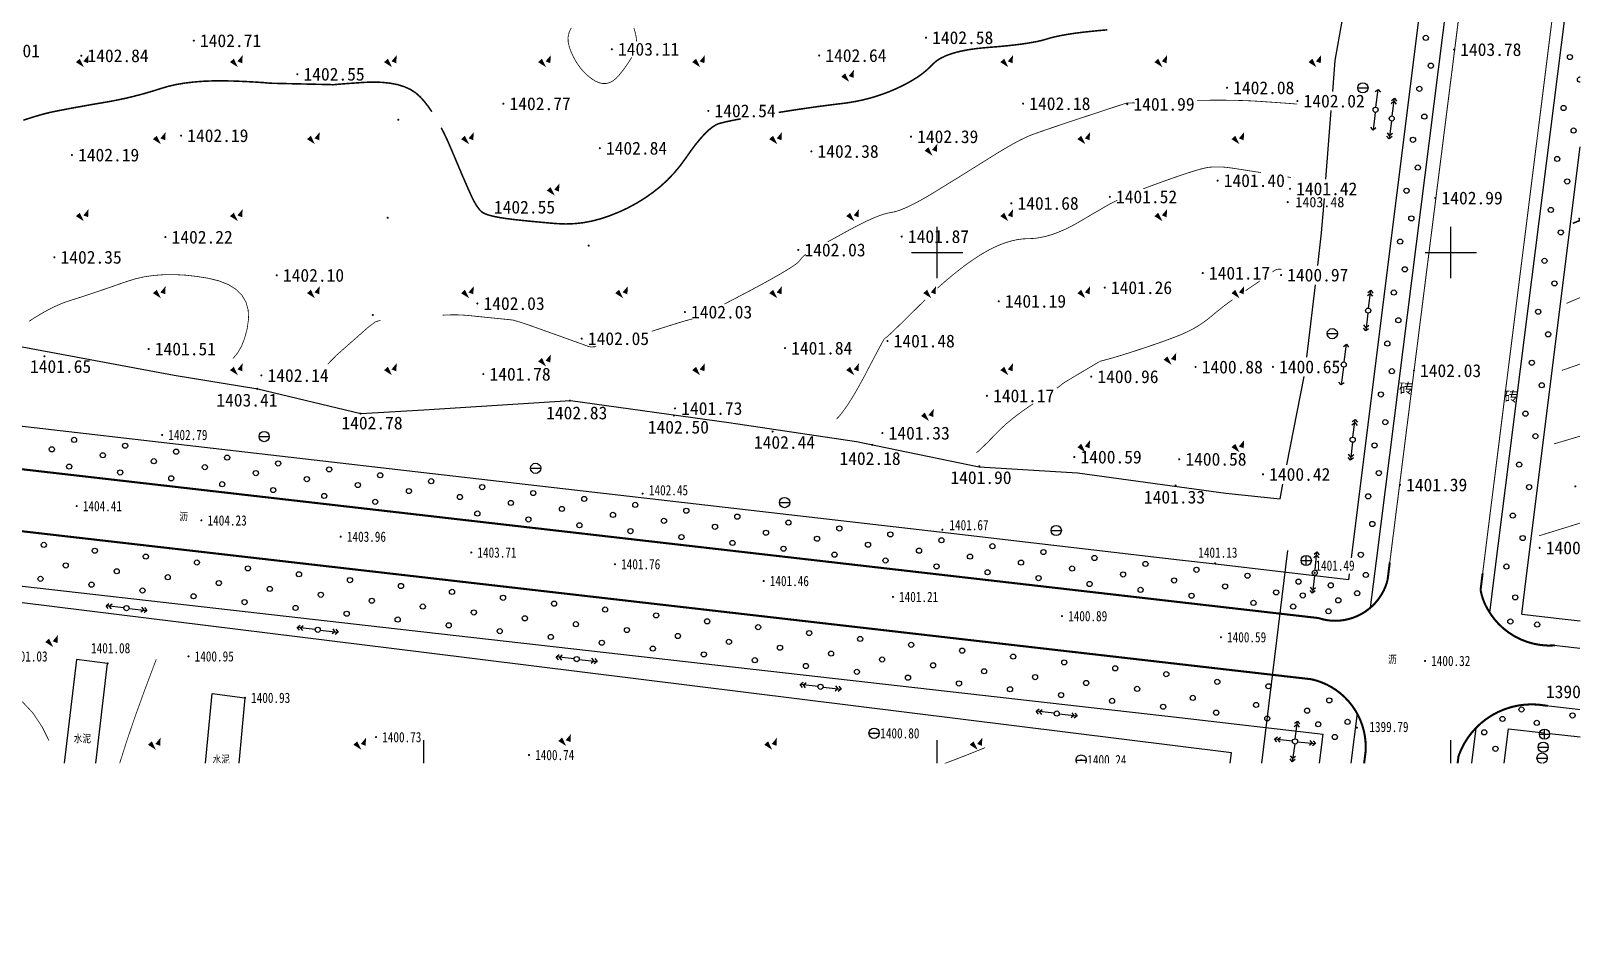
# Model space of a CAD drawing. Header units: inches. Extents: x -2316 to 955, y -265 to 742.
# Drawn here: x 653.8 to 955.4, y 129.5 to 304.8 of the extents above; entities that cross this region are included whole.
import ezdxf
from ezdxf.enums import TextEntityAlignment as Align
from ezdxf.xclip import XClip

# ---------------------------------------------------------------- set-up
doc = ezdxf.new("R2010")
doc.units = ezdxf.units.IN
doc.header["$LTSCALE"] = 1000
doc.header["$MEASUREMENT"] = 0
doc.header["$XCLIPFRAME"] = 0
doc.layers.add('周边地形图', color=8, linetype='Continuous')
doc.styles.add('HZ', font='', dxfattribs={"width": 0.8})
doc.styles.get("Standard").update_dxf_attribs({"font": ''})
doc.styles.get('HZ').set_extended_font_data('SimSun')
doc.styles.get('Standard').set_extended_font_data('SimSun')

# ---------------------------------------------------------------- blocks, each defined once
blk = doc.blocks.new('gc090')
for points in [[(-1.02, 0.41, 1, 0, 0), (0.15, -0.9, 0, 0, 0)], [(1.07, 1.45, 0, 1, 0), (0.52, 0.05, 1, 1, 0)]]:
    blk.add_lwpolyline(points, format="xyseb")
blk = doc.blocks.new('GC042')
blk.add_line((-1, 0), (1, 0))
blk.add_circle((0, 0), 1)
blk = doc.blocks.new('gc170')
at = {"linetype": 'Continuous'}
blk.add_circle((0, 0), 0.5, dxfattribs=at)
blk = doc.blocks.new('gc013a')
at = {"linetype": 'Continuous'}
blk.add_line((0.5, 0), (4, 0), dxfattribs=at)
at = {"linetype": 'Continuous', "flags": 128}
for points in [[(2.88, 0.5), (3.38, 0), (2.88, -0.5)], [(3.5, 0.5), (4, 0), (3.5, -0.5)]]:
    blk.add_lwpolyline(points, dxfattribs=at)
blk = doc.blocks.new('GC200')
at = {"linetype": 'Continuous', "const_width": 0.2, "flags": 128}
blk.add_lwpolyline([(-0.1, 0, 1), (0.1, 0, 1)], format="xyb", close=True, dxfattribs=at)
blk = doc.blocks.new('gc043')
for p, q in [((-1, 0), (1, 0)), ((0, -1), (0, 1))]:
    blk.add_line(p, q)
blk.add_circle((0, 0), 1)
blk = doc.blocks.new('gc013b')
at = {"linetype": 'Continuous'}
blk.add_line((0.5, 0), (4, 0), dxfattribs=at)
at = {"linetype": 'Continuous', "flags": 128}
blk.add_lwpolyline([(3.5, 0.5), (4, 0), (3.5, -0.5)], dxfattribs=at)
blk = doc.blocks.new('xzdxt')
at = {"layer": '周边地形图'}
for p, q in [((566.44, -434.03), (611.65, -70.5)), ((451.75, -375.5), (451.75, -365.5)), ((551.75, -375.5), (551.75, -365.5)), ((446.75, -370.5), (456.75, -370.5)), ((546.75, -370.5), (556.75, -370.5)), ((565.58, -440.98), (566.44, -434.03)), ((351.75, -475.5), (351.75, -465.5)), ((451.75, -475.5), (451.75, -465.5)), ((551.75, -475.5), (551.75, -465.5))]:
    blk.add_line(p, q, dxfattribs=at)
at = {"layer": '周边地形图', "flags": 128}
for points in [[(532.43, -430.01), (577.33, -70.5)], [(537.27, -430.58), (582.65, -70.5)], [(560.27, -433.3), (605.95, -70.5)], [(528.76, -339.14), (529.23, -333.13), (530.59, -325.43)], [(527.41, -356.23), (528.46, -342.89)], [(525.84, -373.04), (526.59, -366.71), (527.12, -359.98)], [(178.28, -372.51), (178.27, -372.51), (181.03, -375.41), (183.14, -379.29), (189.52, -380.2), (196.48, -384.66), (216.62, -382.72), (231.52, -384.59), (231.52, -384.59), (231.52, -384.59), (268.64, -387.98), (303.15, -394.39), (319.45, -397.07), (339.52, -401.89), (351.75, -401.13)], [(523.7, -390.92), (525.39, -376.79)], [(519.8, -411.86), (523.17, -394.67)], [(351.75, -401.13), (380.32, -399.37), (411.19, -403.61), (436.01, -407.36), (459.92, -412.25), (479.06, -413.45), (498.89, -416.17)], [(351.75, -413.41), (252.82, -401.99)], [(453.9, -425.21), (351.75, -413.41)], [(498.89, -416.17), (507.91, -417.41), (518.5, -418.52), (519.07, -415.61)], [(351.75, -448.44), (249.35, -435.74), (233.17, -433.82), (223.29, -432.57), (204.25, -430.2), (81.67, -417.22)], [(498.89, -430.41), (453.9, -425.21)], [(185.16, -425.44), (351.75, -444.37)], [(507.01, -431.34), (498.89, -430.41)], [(511, -502.48), (519.99, -428.54)], [(536.12, -439.68), (537.27, -430.58)], [(531.9, -434.28), (507.01, -431.34)], [(531.9, -434.28), (532.05, -433.1)], [(559.34, -440.7), (560.27, -433.3)], [(565.58, -440.98), (572.84, -441.82)], [(572.84, -441.82), (673.88, -453.43)], [(351.75, -444.37), (498.89, -461.1)], [(504.71, -502.48), (509.07, -467.95), (351.75, -448.44)], [(498.89, -461.1), (526.86, -464.34)], [(533.49, -460.27), (528.14, -502.48)], [(522.07, -502.48), (526.86, -464.34)], [(556.62, -463.15), (551.69, -502.48)], [(556.62, -463.09), (556.62, -463.15)], [(558.07, -502.48), (562.99, -463.27)], [(562.99, -463.27), (569.92, -464.07)], [(570.98, -464.19), (648.65, -473.13)]]:
    blk.add_lwpolyline(points, dxfattribs=at)
for points, const_width in [([(566.74, -218.4), (539.86, -430.89)], 0.2), ([(584.28, -222.82), (557.94, -433.02)], 0.2), ([(393.2, -329.37), (393.2, -329.28), (393.12, -328.52), (392.95, -327.7), (392.69, -326.81)], 0.15), ([(380.51, -326.75), (380.08, -327.63), (379.87, -328.54), (379.88, -329.48), (380.1, -330.46), (380.45, -331.42), (380.86, -332.33), (381.32, -333.19), (381.84, -333.99), (382.4, -334.74), (383.02, -335.43), (383.69, -336.06), (384.42, -336.65), (385.16, -337.12), (385.88, -337.44), (386.58, -337.6), (387.25, -337.61), (387.9, -337.45), (388.53, -337.14), (389.14, -336.68), (389.73, -336.06), (390.29, -335.37), (390.8, -334.7), (391.26, -334.05), (391.68, -333.43), (392.06, -332.82), (392.26, -332.47)], 0.15), ([(624.7, -359), (574.28, -380.42)], 0.15), ([(-148.25, -376.38), (351.75, -433.79)], 0.4), ([(592.13, -386.94), (573.36, -393.49)], 0.15), ([(595.04, -400.92), (571.83, -407.8)], 0.15), ([(229.34, -407.66), (351.75, -421.71)], 0.4), ([(618.91, -410.26), (568.94, -425.69)], 0.15), ([(351.75, -421.71), (498.89, -438.61)], 0.4), ([(539.86, -430.89), (539.43, -434.31)], 0.4), ([(351.75, -433.79), (498.89, -450.69)], 0.4), ([(557.94, -433.02), (557.54, -436.23)], 0.4), ([(498.89, -438.61), (525.99, -441.72)], 0.4), ([(571.99, -447.05), (572.15, -447.07)], 0.2), ([(572.15, -447.07), (673.88, -458.76)], 0.2), ([(498.89, -450.69), (524.62, -453.64)], 0.4), ([(570.22, -458.77), (570.61, -458.82)], 0.4), ([(570.61, -458.82), (649.16, -467.85)], 0.2), ([(530.81, -502.48), (535.14, -467.84)], 0.4), ([(548.99, -502.48), (553.25, -468.59)], 0.4)]:
    blk.add_lwpolyline(points, dxfattribs=dict(at, const_width=const_width))
at = {"layer": '周边地形图'}
for points, const_width in [([(420.87, -343.23), (421.81, -343.09), (423.71, -342.79), (425.53, -342.52), (427.25, -342.27), (428.89, -342.04), (430.45, -341.84), (431.91, -341.65), (433.29, -341.49), (434.62, -341.31), (435.93, -341.08), (437.23, -340.81), (438.51, -340.49), (439.78, -340.12), (441.03, -339.7), (442.27, -339.24), (443.49, -338.73), (444.67, -338.18), (445.78, -337.62), (446.8, -337.04), (447.76, -336.45), (448.64, -335.84), (449.44, -335.21), (450.17, -334.56), (450.82, -333.89), (451.53, -333.25), (452.41, -332.68), (453.49, -332.17), (454.74, -331.72), (456.17, -331.34), (457.79, -331.02), (459.59, -330.77), (461.58, -330.58), (463.57, -330.42), (465.4, -330.25), (467.08, -330.06), (468.59, -329.86), (469.95, -329.65), (471.14, -329.43), (472.18, -329.19), (473.05, -328.94), (473.91, -328.69), (474.88, -328.46), (475.97, -328.23), (477.18, -328.02), (478.51, -327.82), (479.96, -327.63), (481.53, -327.46), (483.22, -327.29), (484.88, -327.15)], 0.3), ([(273.8, -344.75), (275.22, -344.29), (276.56, -343.88), (277.8, -343.53), (278.96, -343.24), (280.03, -343.01), (281.08, -342.81), (282.18, -342.6), (283.32, -342.38), (284.5, -342.17), (285.73, -341.95), (287.01, -341.72), (288.33, -341.5), (289.7, -341.26), (291.08, -341.02), (292.47, -340.74), (293.84, -340.45), (295.21, -340.12), (296.57, -339.77), (297.93, -339.39), (299.28, -338.99), (300.62, -338.56), (302.02, -338.15), (303.53, -337.81), (305.16, -337.53), (306.9, -337.32), (308.75, -337.17), (310.72, -337.09), (312.79, -337.08), (314.99, -337.13), (317.12, -337.22), (319.01, -337.32), (320.66, -337.43), (321.97, -337.55)], 0.3), ([(321.97, -337.55), (334.32, -337.83)], 0.3), ([(333.97, -337.86), (334.68, -337.79), (336.25, -337.66), (337.99, -337.53), (339.9, -337.4), (340.75, -337.36)], 0.3), ([(340.75, -337.36), (341.82, -337.32), (343.59, -337.37), (345.21, -337.54), (346.68, -337.82), (348, -338.23), (349.17, -338.76), (350.19, -339.42), (351.06, -340.19), (351.75, -340.96)], 0.3), ([(351.75, -340.96), (351.86, -341.08), (352.65, -342.09), (353.35, -343.11)], 0.3), ([(502.34, -340.88), (503.44, -340.87), (505.47, -340.85), (507.44, -340.85), (509.34, -340.87), (511.17, -340.92), (512.95, -340.99), (514.65, -341.09), (516.23, -341.2), (517.62, -341.29), (518.81, -341.38), (519.8, -341.45), (520.6, -341.51), (521.21, -341.56), (521.62, -341.59), (521.83, -341.62)], 0.15), ([(430.37, -368.47), (430.55, -368.37), (431.67, -367.76), (432.93, -367.07), (434.33, -366.29), (435.75, -365.53), (437.07, -364.86), (438.28, -364.27), (439.38, -363.78), (440.38, -363.38), (441.28, -363.07), (442.07, -362.85), (442.76, -362.72), (443.45, -362.59), (444.25, -362.35), (445.15, -362), (446.17, -361.55), (447.29, -361), (448.52, -360.34), (449.85, -359.58), (451.3, -358.71), (452.78, -357.79), (454.24, -356.89), (455.68, -356.01), (457.08, -355.13), (458.47, -354.27), (459.83, -353.42), (461.16, -352.59), (462.47, -351.77), (463.72, -350.99), (464.91, -350.28), (466.01, -349.64), (467.04, -349.07), (467.99, -348.57), (468.86, -348.15), (469.66, -347.79), (470.38, -347.51), (471.14, -347.24), (472.04, -346.92), (473.09, -346.56), (474.28, -346.15), (475.62, -345.7), (477.11, -345.2), (478.73, -344.66), (480.51, -344.07), (482.25, -343.5), (483.76, -343), (485.06, -342.57), (486.13, -342.22), (486.99, -341.93), (487.62, -341.73), (488.03, -341.59), (488.23, -341.53), (488.31, -341.5), (488.38, -341.48), (488.44, -341.46), (488.5, -341.45), (488.55, -341.43), (488.6, -341.42), (488.63, -341.42), (488.66, -341.41), (488.7, -341.41), (488.77, -341.41), (488.85, -341.4), (488.96, -341.4), (489.08, -341.39), (489.24, -341.39), (489.41, -341.39), (489.61, -341.38), (489.94, -341.37), (490.22, -341.36)], 0.15), ([(355.16, -346.21), (355.73, -347.31), (356.48, -348.91), (357.22, -350.63), (357.94, -352.33), (358.59, -353.87), (359.17, -355.25), (359.7, -356.48), (360.17, -357.55), (360.57, -358.46), (360.91, -359.22), (361.19, -359.82), (361.44, -360.32), (361.68, -360.77), (361.93, -361.19), (362.17, -361.56), (362.41, -361.89), (362.64, -362.18), (362.88, -362.43), (363.11, -362.64), (363.39, -362.82), (363.75, -362.99), (364.19, -363.16), (364.72, -363.32), (365.33, -363.47), (366.02, -363.61), (366.8, -363.75), (367.66, -363.88), (368.61, -364), (369.65, -364.13), (370.78, -364.25), (372.01, -364.38), (373.32, -364.51), (375.68, -364.72)], 0.3), ([(375.68, -364.72), (376.21, -364.77), (377.8, -364.9), (379.44, -364.96), (381.1, -364.9), (382.77, -364.72), (384.47, -364.4), (386.19, -363.96), (387.92, -363.38), (389.68, -362.68), (391.45, -361.86), (393.19, -360.92), (394.83, -359.91), (396.38, -358.82), (397.84, -357.66), (399.2, -356.41), (400.47, -355.08), (401.65, -353.67), (402.74, -352.19), (403.75, -350.75), (404.7, -349.48), (405.61, -348.37), (406.45, -347.44), (407.24, -346.67), (407.98, -346.08), (408.66, -345.65), (409.29, -345.39), (409.98, -345.21), (410.84, -345.01), (411.89, -344.79), (413.12, -344.55), (413.48, -344.48)], 0.3), ([(491.83, -358.12), (492.9, -357.72), (494.42, -357.16), (496.12, -356.54), (497.83, -355.94), (498.89, -355.57)], 0.15), ([(498.89, -355.57), (500.74, -354.96), (501.93, -354.59), (502.95, -354.29), (503.79, -354.08), (504.46, -353.95), (504.96, -353.89), (505.37, -353.88), (505.75, -353.87), (506.13, -353.86), (506.48, -353.86), (506.82, -353.86), (507.14, -353.87), (507.45, -353.88), (507.74, -353.9), (508.19, -353.95), (508.97, -354.05), (510.09, -354.22), (511.53, -354.44), (513.3, -354.72), (514.81, -354.96)], 0.15), ([(519.93, -355.8), (520.62, -355.91)], 0.15), ([(451.8, -377.47), (453.21, -376.21), (454.68, -374.97), (456.1, -373.83), (457.49, -372.78), (458.84, -371.84), (460.14, -370.99), (461.42, -370.24), (462.66, -369.59), (463.88, -369.04), (465.07, -368.6), (466.24, -368.25), (467.37, -368), (468.48, -367.86), (469.56, -367.82), (470.65, -367.77), (471.78, -367.61), (472.96, -367.35), (474.19, -366.99), (475.46, -366.51), (476.77, -365.94), (478.14, -365.25), (479.55, -364.46), (480.9, -363.66), (482.09, -362.96), (483.12, -362.36), (483.98, -361.86), (484.69, -361.45), (485.24, -361.14), (485.63, -360.93), (485.85, -360.82), (486.01, -360.75), (486.18, -360.66), (486.38, -360.56), (486.6, -360.44), (486.82, -360.33)], 0.15), ([(578.21, -363.61), (577.93, -363.76), (577.69, -363.89), (577.48, -364), (577.3, -364.09), (577.15, -364.16), (577.04, -364.22), (576.95, -364.26), (576.91, -364.28), (576.87, -364.29), (576.85, -364.3), (576.82, -364.3), (576.8, -364.31), (576.78, -364.32), (576.76, -364.32), (576.75, -364.33), (576.74, -364.33), (576.67, -364.36), (576.49, -364.43), (576.19, -364.55), (575.77, -364.72), (575.51, -364.83)], 0.3), ([(410.29, -380.57), (410.67, -380.37), (412.65, -379.34), (414.87, -378.17), (417.08, -376.99), (419.02, -375.93), (420.69, -374.98), (422.09, -374.17), (423.21, -373.47), (424.07, -372.89), (424.65, -372.44), (424.96, -372.11), (425.15, -371.84), (425.36, -371.59), (425.59, -371.34), (425.84, -371.11), (426.11, -370.89), (426.16, -370.85)], 0.15), ([(518.81, -373.8), (518.56, -373.77), (518.33, -373.76), (518.11, -373.78), (517.89, -373.82), (517.68, -373.89), (517.49, -373.98), (517.3, -374.1), (517.11, -374.24), (517.04, -374.3)], 0.15), ([(274.93, -383.91), (276.19, -383.1), (277.41, -382.36), (278.61, -381.7), (279.76, -381.12), (280.88, -380.61), (281.97, -380.18), (283.02, -379.83), (284.1, -379.49), (285.26, -379.13), (286.49, -378.72), (287.8, -378.28), (289.19, -377.81), (290.67, -377.3), (292.22, -376.76), (293.85, -376.19), (295.56, -375.66), (297.35, -375.25), (299.23, -374.98), (301.18, -374.84), (303.22, -374.82), (305.34, -374.93), (307.55, -375.17), (309.83, -375.54), (311.98, -376.07), (313.79, -376.8), (315.26, -377.73), (316.37, -378.85), (317.15, -380.17), (317.57, -381.7), (317.66, -383.42), (317.39, -385.33), (316.89, -387.21), (316.27, -388.8), (315.51, -390.11), (314.63, -391.14)], 0.15), ([(514.54, -376.08), (514.06, -376.41), (513.17, -377.02), (512.17, -377.69), (511.8, -377.94)], 0.15), ([(432.15, -402.94), (432.55, -402.53), (433.16, -401.79), (433.81, -400.91), (434.5, -399.9), (435.23, -398.74), (436, -397.44), (436.81, -396), (437.66, -394.43), (438.47, -392.87), (439.18, -391.52), (439.79, -390.36), (440.3, -389.4), (440.71, -388.64), (441.01, -388.07), (441.22, -387.7), (441.32, -387.52), (441.37, -387.45), (441.43, -387.38), (441.49, -387.31), (441.55, -387.25), (441.62, -387.19), (441.69, -387.13), (441.77, -387.08), (441.85, -387.04), (442.03, -386.9), (442.4, -386.56), (442.95, -386.04), (443.7, -385.32), (444.64, -384.41), (445.76, -383.31), (447.08, -382.01), (448.59, -380.52), (449.41, -379.72)], 0.15), ([(509.24, -379.72), (509.21, -379.74), (508.33, -380.38), (507.49, -381.01), (506.71, -381.63), (505.97, -382.22), (505.28, -382.8), (504.61, -383.35), (503.93, -383.88), (503.22, -384.37), (502.5, -384.84), (501.76, -385.28), (501.01, -385.68), (500.24, -386.06), (499.45, -386.41), (498.89, -386.64)], 0.15), ([(355.45, -382.72), (357.18, -382.66), (358.87, -382.67), (360.24, -382.77)], 0.15), ([(360.24, -382.77), (369.12, -383.67), (370.84, -384.18), (372.83, -384.86), (374.84, -385.58), (376.59, -386.21), (378.09, -386.74), (379.34, -387.19), (380.34, -387.55), (381.09, -387.82), (381.6, -388), (381.85, -388.09), (381.99, -388.14), (382.16, -388.2), (382.37, -388.27), (382.6, -388.36), (382.86, -388.46), (383.16, -388.57), (383.48, -388.69), (383.84, -388.82), (383.96, -388.84)], 0.15), ([(333.06, -392.28), (334.85, -390.46), (340.98, -385.05), (342.35, -384.02), (343.32, -383.74)], 0.15), ([(396.13, -385.87), (397.72, -385.36), (399.31, -384.86), (400.68, -384.43), (401.83, -384.08), (402.76, -383.8), (403.47, -383.61), (403.96, -383.49), (404.08, -383.45)], 0.15), ([(383.96, -388.84), (384.01, -388.85)], 0.15), ([(384.01, -388.85), (384.32, -388.91), (385.02, -388.89), (385.37, -388.84)], 0.15), ([(498.89, -386.64), (498.59, -386.76), (497.61, -387.14), (496.51, -387.55), (495.29, -387.99), (493.94, -388.46), (492.47, -388.96), (490.89, -389.48), (489.18, -390.04), (487.49, -390.57), (485.97, -391.02), (484.61, -391.4), (483.42, -391.71)], 0.15), ([(483.42, -391.71), (476.42, -395.88), (475.58, -396.56), (475.02, -396.97)], 0.15), ([(470.43, -399.98), (469.45, -400.64), (468.25, -401.48), (467.13, -402.31), (466.09, -403.13), (465.13, -403.94), (464.26, -404.74), (463.46, -405.52), (462.74, -406.27), (462.08, -406.95), (461.48, -407.56), (460.93, -408.09), (460.45, -408.56), (460.03, -408.96), (459.67, -409.29), (459.36, -409.56)], 0.15), ([(291.03, -476.59), (291.14, -475.66), (291.71, -473.1), (292.61, -469.84), (293.87, -465.87), (295.46, -461.19), (297.4, -455.81), (299.69, -449.73)], 0.15), ([(250.38, -480.56), (250.47, -480.52), (251.61, -479.44), (252.41, -478.07), (252.87, -476.42), (252.99, -474.47), (252.76, -472.24), (252.56, -469.92), (252.75, -467.73), (253.32, -465.66), (254.27, -463.71), (255.61, -461.89), (257.34, -460.19), (259.45, -458.61), (261.94, -457.16), (264.56, -456.08), (267.05, -455.64), (269.4, -455.83), (271.61, -456.65), (273.69, -458.1), (275.64, -460.19), (277.45, -462.9), (278.79, -465.59)], 0.15), ([(450.16, -471.08), (451.5, -470.64), (453.47, -469.94), (455.72, -469.09), (458.25, -468.1), (461.06, -466.96)], 0.15)]:
    blk.add_lwpolyline(points, dxfattribs=dict(at, const_width=const_width))
at = {"layer": '周边地形图', "const_width": 0.2, "flags": 128}
for points in [[(449.45, -328.67, 1), (449.65, -328.67, 1)], [(306.9, -329.26, 1), (307.1, -329.26, 1)], [(388.29, -330.92, 1), (388.49, -330.92, 1)], [(552.35, -330.98, 1), (552.55, -330.98, 1)], [(284.99, -332.19, 1), (285.19, -332.19, 1)], [(428.66, -332.15, 1), (428.86, -332.15, 1)], [(327.05, -335.79, 1), (327.25, -335.79, 1)], [(508.07, -338.43, 1), (508.27, -338.43, 1)], [(521.78, -341.02, 1), (521.98, -341.02, 1)], [(367.17, -341.54, 1), (367.37, -341.54, 1)], [(407.08, -342.93, 1), (407.28, -342.93, 1)], [(468.37, -341.52, 1), (468.57, -341.52, 1)], [(488.65, -341.64, 1), (488.85, -341.64, 1)], [(346.71, -344.66, 1), (346.91, -344.66, 1)], [(304.42, -347.75, 1), (304.62, -347.75, 1)], [(446.54, -347.95, 1), (446.74, -347.95, 1)], [(283.16, -351.53, 1), (283.36, -351.53, 1)], [(385.95, -350.2, 1), (386.15, -350.2, 1)], [(427.14, -350.82, 1), (427.34, -350.82, 1)], [(506.23, -356.51, 1), (506.43, -356.51, 1)], [(520.33, -358.11, 1), (520.53, -358.11, 1)], [(466.08, -360.94, 1), (466.28, -360.94, 1)], [(485.25, -359.67, 1), (485.45, -359.67, 1)], [(548.64, -359.9, 1), (548.84, -359.9, 1)], [(344.64, -363.75, 1), (344.84, -363.75, 1)], [(576.65, -363.94, 1), (576.85, -363.94, 1)], [(576.65, -363.94, 1), (576.85, -363.94, 1)], [(576.65, -363.94, 1), (576.85, -363.94, 1)], [(576.65, -363.94, 1), (576.85, -363.94, 1)], [(301.37, -367.52, 1), (301.57, -367.52, 1)], [(444.74, -367.41, 1), (444.94, -367.41, 1)], [(383.79, -369.18, 1), (383.99, -369.18, 1)], [(424.59, -370.02, 1), (424.79, -370.02, 1)], [(279.75, -371.44, 1), (279.95, -371.44, 1)], [(323.05, -374.96, 1), (323.25, -374.96, 1)], [(503.35, -374.53, 1), (503.55, -374.53, 1)], [(518.59, -374.91, 1), (518.79, -374.91, 1)], [(463.63, -380.01, 1), (463.83, -380.01, 1)], [(484.27, -377.36, 1), (484.47, -377.36, 1)], [(341.75, -382.69, 1), (341.95, -382.69, 1)], [(362.1, -380.45, 1), (362.3, -380.45, 1)], [(402.51, -382.12, 1), (402.71, -382.12, 1)], [(382.43, -387.29, 1), (382.63, -387.29, 1)], [(422.01, -389.14, 1), (422.21, -389.14, 1)], [(441.96, -387.76, 1), (442.16, -387.76, 1)], [(277.81, -390.73, 1), (278.01, -390.73, 1)], [(298.1, -389.3, 1), (298.3, -389.3, 1)], [(320.05, -394.46, 1), (320.25, -394.46, 1)], [(363.27, -394.21, 1), (363.47, -394.21, 1)], [(481.63, -394.7, 1), (481.83, -394.7, 1)], [(501.94, -392.82, 1), (502.14, -392.82, 1)], [(517.01, -392.79, 1), (517.21, -392.79, 1)], [(544.45, -393.53, 1), (544.65, -393.53, 1)], [(319.25, -397.07, 1), (319.45, -397.07, 1)], [(380.12, -399.37, 1), (380.32, -399.37, 1)], [(400.6, -400.89, 1), (400.8, -400.89, 1)], [(461.32, -398.43, 1), (461.52, -398.43, 1)], [(339.32, -401.89, 1), (339.52, -401.89, 1)], [(400.38, -402.27, 1), (400.58, -402.27, 1)], [(419.58, -405.39, 1), (419.78, -405.39, 1)], [(440.98, -405.69, 1), (441.18, -405.69, 1)], [(438.99, -407.98, 1), (439.19, -407.98, 1)], [(478.35, -410.35, 1), (478.55, -410.35, 1)], [(459.85, -412.16, 1), (460.05, -412.16, 1)], [(498.76, -410.78, 1), (498.96, -410.78, 1)], [(498.06, -415.9, 1), (498.26, -415.9, 1)], [(515.08, -413.73, 1), (515.28, -413.73, 1)], [(575.89, -416.08, 1), (576.09, -416.08, 1)], [(575.89, -416.08, 1), (576.09, -416.08, 1)], [(568.95, -428.04, 1), (569.15, -428.04, 1)], [(568.95, -428.04, 1), (569.15, -428.04, 1)], [(568.95, -428.04, 1), (569.15, -428.04, 1)], [(568.95, -428.04, 1), (569.15, -428.04, 1)]]:
    blk.add_lwpolyline(points, format="xyb", close=True, dxfattribs=at)
at = {"layer": '周边地形图', "const_width": 0.4, "flags": 128}
for points in [[(538.69, -436.33, 0.051291), (539.43, -434.31)], [(525.99, -441.72, 0.106318), (530.16, -442.21, 0.103478), (534.29, -440.95, 0.102853), (537.55, -438.16, 0.051291), (538.69, -436.33, 0.051291)], [(571.99, -447.05, -0.097844), (566.64, -446.37, -0.097844), (561.95, -443.71, -0.08632), (558.93, -440.02, -0.092821), (557.54, -436.23)], [(535.14, -467.84, 0.099733), (534.48, -462.54, 0.099733), (531.83, -457.92, 0.079056), (528.56, -455.2, 0.079056), (524.62, -453.64)], [(553.25, -468.59, -0.087191), (555.82, -464.04, -0.087191), (559.8, -460.63, -0.089718), (564.84, -458.76, -0.089718), (570.22, -458.77)]]:
    blk.add_lwpolyline(points, format="xyb", dxfattribs=at)
at = {"layer": '周边地形图', "flags": 128}
for points in [[(290.22, -450.55), (284.13, -449.82), (280.54, -479.99), (286.64, -480.74)], [(316.95, -457.25), (314.53, -483.33), (308.06, -482.75), (310.58, -456.4)]]:
    blk.add_lwpolyline(points, close=True, dxfattribs=at)
at = {"layer": '周边地形图', "color": 8}
for name, p, rotation in [('gc170', (546.87, -328.71), 262.8396600921367), ('gc170', (547.86, -334.13), 82.72231111358697), ('gc170', (574.94, -332.45), 82.8968632878823), ('gc170', (576.89, -336.83), 262.8824065359072), ('gc013b', (537.1, -342.72), 82.78414762087357), ('gc013a', (540.24, -344.42), 82.65043336398051), ('gc170', (545.62, -338.64), 262.8396600921367), ('gc013b', (537.1, -342.72), 262.7543937662869), ('gc170', (546.59, -344.05), 82.72231111358697), ('gc170', (573.7, -342.37), 82.8968632878823), ('gc013a', (540.24, -344.42), 263.0327994581011), ('gc170', (575.65, -346.76), 262.8824065359072), ('gc170', (544.38, -348.56), 262.8396600921367), ('gc170', (572.47, -352.29), 82.8968632878823), ('gc170', (545.33, -353.97), 82.72231111358697), ('gc170', (543.13, -358.48), 262.8396600921367), ('gc170', (574.41, -356.68), 262.8824065359072), ('gc170', (571.23, -362.22), 82.8968632878823), ('gc170', (544.06, -363.88), 82.72231111358697), ('gc170', (541.88, -368.4), 262.8396600921367), ('gc170', (573.17, -366.6), 262.8824065359072), ('gc170', (542.79, -373.8), 82.72231111358697), ('gc170', (569.99, -372.14), 82.8968632878823), ('gc170', (571.93, -376.53), 262.8824065359072), ('gc013a', (535.66, -381.83), 83.03279945810107), ('gc170', (540.64, -378.32), 262.8396600921367), ('gc013a', (535.66, -381.83), 263.1540367912162), ('gc170', (568.76, -382.06), 82.8968632878823), ('gc170', (541.53, -383.72), 82.72231111358697), ('gc170', (570.69, -386.45), 262.8824065359072), ('gc013b', (530.9, -392.34), 82.78414762087357), ('gc170', (539.39, -388.25), 262.8396600921367), ('gc170', (567.52, -391.99), 82.8968632878823), ('gc013b', (530.9, -392.34), 262.7543937662869), ('gc170', (540.26, -393.64), 82.72231111358697), ('gc170', (538.14, -398.17), 262.8396600921367), ('gc170', (569.45, -396.37), 262.8824065359072), ('gc013a', (532.64, -406.99), 83.15403679121621), ('gc170', (538.99, -403.56), 82.72231111358697), ('gc170', (566.28, -401.91), 82.8968632878823), ('gc170', (283.68, -407.01), 353.3927434784629), ('gc170', (568.21, -406.29), 262.8824065359072), ('gc170', (279.35, -408.85), 353.3326252150445), ('gc170', (289.28, -410.01), 353.3326252150445), ('gc170', (293.62, -408.16), 353.3927434784629), ('gc170', (303.55, -409.31), 353.3927434784629), ('gc170', (313.49, -410.46), 353.3927434784629), ('gc013a', (532.64, -406.99), 264.1484139422122), ('gc170', (536.9, -408.09), 262.8396600921367), ('gc170', (282.73, -412.22), 353.4348483655157), ('gc170', (292.66, -413.36), 353.4348483655157), ('gc170', (299.21, -411.17), 353.3326252150445), ('gc170', (309.15, -412.33), 353.3326252150445), ('gc170', (319.08, -413.49), 353.3326252150445), ('gc170', (323.42, -411.61), 353.3927434784629), ('gc170', (333.35, -412.76), 353.3927434784629), ('gc170', (537.73, -413.48), 82.72231111358697), ('gc170', (565.05, -411.83), 82.8968632878823), ('gc170', (302.6, -414.5), 353.4348483655157), ('gc170', (312.53, -415.65), 353.4348483655157), ('gc170', (329.01, -414.66), 353.3326252150445), ('gc170', (338.94, -415.82), 353.3326252150445), ('gc170', (343.29, -413.91), 353.3927434784629), ('gc170', (353.22, -415.06), 353.3927434784629), ('gc170', (363.15, -416.22), 353.3927434784629), ('gc170', (566.98, -416.22), 262.8824065359072), ('gc170', (322.46, -416.79), 353.4348483655157), ('gc170', (332.4, -417.93), 353.4348483655157), ('gc170', (342.33, -419.08), 353.4348483655157), ('gc170', (348.88, -416.98), 353.3326252150445), ('gc170', (358.81, -418.14), 353.3326252150445), ('gc170', (368.74, -419.3), 353.3326252150445), ('gc170', (373.09, -417.37), 353.3927434784629), ('gc170', (383.02, -418.52), 353.3927434784629), ('gc170', (392.95, -419.67), 353.3927434784629), ('gc170', (535.65, -418.01), 262.8396600921367), ('gc170', (362.2, -421.36), 353.4348483655157), ('gc170', (372.14, -422.51), 353.4348483655157), ('gc170', (378.67, -420.46), 353.3326252150445), ('gc170', (388.61, -421.62), 353.3326252150445), ('gc170', (398.54, -422.78), 353.3326252150445), ('gc170', (402.89, -420.82), 353.3927434784629), ('gc170', (412.82, -421.97), 353.3927434784629), ('gc170', (563.81, -421.76), 82.8968632878823), ('gc170', (382.07, -423.65), 353.4348483655157), ('gc170', (392, -424.79), 353.4348483655157), ('gc170', (408.47, -423.94), 353.3326252150445), ('gc170', (418.4, -425.1), 353.3326252150445), ('gc170', (422.76, -423.12), 353.3927434784629), ('gc170', (432.69, -424.27), 353.3927434784629), ('gc170', (442.62, -425.42), 353.3927434784629), ('gc170', (536.46, -423.4), 82.72231111358697), ('gc170', (277.79, -427.46), 353.4257022873044), ('gc170', (287.73, -428.61), 353.4257022873044), ('gc170', (401.94, -425.94), 353.4348483655157), ('gc170', (411.87, -427.08), 353.4348483655157), ('gc170', (421.81, -428.22), 353.4348483655157), ('gc170', (428.34, -426.27), 353.3326252150445), ('gc170', (438.27, -427.43), 353.3326252150445), ('gc170', (448.2, -428.59), 353.3326252150445), ('gc170', (452.56, -426.57), 353.3927434784629), ('gc170', (462.49, -427.72), 353.3927434784629), ('gc170', (565.74, -426.14), 262.8824065359072), ('gc170', (282.05, -431.47), 353.4241549976628), ('gc170', (297.66, -429.75), 353.4257022873044), ('gc170', (307.6, -430.9), 353.4257022873044), ('gc170', (431.74, -429.37), 353.4348483655157), ('gc170', (441.68, -430.51), 353.4348483655157), ('gc170', (451.61, -431.65), 353.4348483655157), ('gc170', (458.13, -429.75), 353.3326252150445), ('gc170', (468.06, -430.91), 353.3326252150445), ('gc170', (472.42, -428.87), 353.3927434784629), ('gc170', (482.36, -430.02), 353.3927434784629), ('gc170', (492.29, -431.17), 353.3927434784629), ('gc013a', (525.26, -432.81), 84.14841394221224), ('gc170', (534.22, -429.4), 262.8396600921367), ('gc170', (562.57, -431.68), 82.8968632878823), ('gc170', (277.14, -434.08), 353.5002548479811), ('gc170', (291.99, -432.61), 353.4241549976628), ('gc170', (301.92, -433.76), 353.4241549976628), ('gc170', (317.53, -432.04), 353.4257022873044), ('gc170', (327.47, -433.19), 353.4257022873044), ('gc170', (337.4, -434.33), 353.4257022873044), ('gc170', (461.55, -432.8), 353.4348483655157), ('gc170', (471.48, -433.94), 353.4348483655157), ('gc170', (478, -432.07), 353.3326252150445), ('gc170', (487.93, -433.23), 353.3326252150445), ('gc170', (497.86, -434.39), 353.3326252150445), ('gc170', (502.22, -432.32), 353.3927434784629), ('gc170', (512.16, -433.48), 353.3927434784629), ('gc170', (522.09, -434.63), 353.3927434784629), ('gc013a', (525.25, -432.91), 263.3343012649868), ('gc170', (535.19, -433.32), 82.72231111358697), ('gc170', (287.08, -435.21), 353.5002548479811), ('gc170', (297.01, -436.35), 353.5002548479811), ('gc170', (306.95, -437.48), 353.5002548479811), ('gc170', (311.86, -434.9), 353.4241549976628), ('gc170', (321.79, -436.05), 353.4241549976628), ('gc170', (331.73, -437.19), 353.4241549976628), ('gc170', (347.33, -435.48), 353.4257022873044), ('gc170', (357.27, -436.62), 353.4257022873044), ('gc170', (367.2, -437.77), 353.4257022873044), ('gc170', (481.41, -435.08), 353.4348483655157), ('gc170', (491.35, -436.23), 353.4348483655157), ('gc170', (501.28, -437.37), 353.4348483655157), ('gc170', (507.79, -435.55), 353.3326252150445), ('gc170', (517.73, -436.72), 353.3326252150445), ('gc170', (522.91, -437.32), 353.3326252150445), ('gc170', (528.37, -435.35), 353.3927434784629), ('gc170', (533.52, -436.89), 300.7594480483058), ('gc170', (564.29, -437.7), 262.8824065359072), ('gc013a', (293.88, -439.78), 173.5323152689207), ('gc013a', (293.88, -439.78), 353.5323152689207), ('gc170', (316.88, -438.61), 353.5002548479811), ('gc170', (326.82, -439.74), 353.5002548479811), ('gc170', (336.76, -440.87), 353.5002548479811), ('gc170', (341.66, -438.34), 353.4241549976628), ('gc170', (351.59, -439.48), 353.4241549976628), ('gc170', (351.59, -439.48), 353.4241549976628), ('gc170', (361.53, -440.63), 353.4241549976628), ('gc170', (377.14, -438.91), 353.4257022873044), ('gc170', (387.07, -440.06), 353.4257022873044), ('gc170', (513.32, -438.76), 353.4348483655157), ('gc170', (521.04, -439.48), 353.4348483655157), ('gc170', (527.93, -440.39), 353.4348483655157), ('gc170', (529.84, -438.26), 353.4348483655157), ('gc013a', (331.12, -444), 173.5323152689207), ('gc170', (346.69, -442.01), 353.5002548479811), ('gc170', (356.63, -443.14), 353.5002548479811), ('gc170', (371.46, -441.77), 353.4241549976628), ('gc170', (381.4, -442.92), 353.4241549976628), ('gc170', (397.01, -441.2), 353.4257022873044), ('gc170', (406.94, -442.35), 353.4257022873044), ('gc170', (416.87, -443.49), 353.4257022873044), ('gc170', (563.34, -442.39), 173.520302328715), ('gc170', (568.56, -442.98), 173.520302328715), ('gc013a', (331.12, -444), 353.5323152689207), ('gc170', (366.56, -444.27), 353.5002548479811), ('gc170', (376.5, -445.4), 353.5002548479811), ('gc170', (386.43, -446.53), 353.5002548479811), ('gc170', (391.33, -444.06), 353.4241549976628), ('gc170', (401.26, -445.21), 353.4241549976628), ('gc170', (411.2, -446.35), 353.4241549976628), ('gc170', (426.81, -444.64), 353.4257022873044), ('gc170', (436.74, -445.78), 353.4257022873044), ('gc170', (446.68, -446.93), 353.4257022873044), ('gc013a', (381.54, -449.72), 173.5323152689207), ('gc013a', (381.54, -449.72), 353.5323152689207), ('gc170', (396.37, -447.67), 353.5002548479811), ('gc170', (406.31, -448.8), 353.5002548479811), ('gc170', (416.24, -449.93), 353.5002548479811), ('gc170', (421.13, -447.5), 353.4241549976628), ('gc170', (431.07, -448.64), 353.4241549976628), ('gc170', (441, -449.79), 353.4241549976628), ('gc170', (456.61, -448.07), 353.4257022873044), ('gc170', (466.54, -449.22), 353.4257022873044), ('gc170', (426.18, -451.06), 353.5002548479811), ('gc170', (436.11, -452.19), 353.5002548479811), ('gc170', (450.94, -450.93), 353.4241549976628), ('gc170', (460.87, -452.08), 353.4241549976628), ('gc170', (476.48, -450.36), 353.4257022873044), ('gc170', (486.41, -451.51), 353.4257022873044), ('gc170', (496.35, -452.65), 353.4257022873044), ('gc013a', (429.04, -455.11), 173.5323152689207), ('gc013a', (429.04, -455.11), 353.5323152689207), ('gc170', (446.05, -453.33), 353.5002548479811), ('gc170', (455.98, -454.46), 353.5002548479811), ('gc170', (465.92, -455.59), 353.5002548479811), ('gc170', (470.8, -453.22), 353.4241549976628), ('gc170', (480.74, -454.37), 353.4241549976628), ('gc170', (490.67, -455.51), 353.4241549976628), ('gc170', (506.28, -454.14), 355.0309099070925), ('gc170', (516.24, -455), 355.0309099070925), ('gc170', (475.86, -456.72), 353.5002548479811), ('gc170', (485.79, -457.85), 353.5002548479811), ('gc170', (495.73, -458.99), 353.5002548479811), ('gc170', (501.49, -457.26), 173.6018737859174), ('gc170', (513.82, -458.64), 173.6018737859174), ('gc170', (528.09, -457.76), 353.5002548479811), ('gc013a', (475.01, -460.32), 173.5323152689207), ('gc013a', (475.01, -460.32), 353.5323152689207), ('gc170', (506.07, -460.15), 353.5002548479811), ('gc170', (516.01, -461.28), 353.5002548479811), ('gc170', (523.76, -459.76), 173.6018737859174), ('gc170', (531.65, -461.94), 353.5002548479811), ('gc170', (561.81, -461.36), 173.3707073149107), ('gc170', (565.51, -459.53), 353.3422281593503), ('gc170', (575.45, -460.69), 353.3422281593503), ('gc013a', (521.41, -465.75), 83.33430126498689), ('gc170', (525.94, -462.41), 353.5002548479811), ('gc170', (529.15, -464.88), 82.75531198641447), ('gc170', (558.26, -463.97), 82.82525889978447), ('gc170', (568.48, -462.13), 173.3707073149107), ('gc013a', (521.41, -465.75), 173.5323152689207), ('gc013a', (521.41, -465.75), 262.3870897085703), ('gc013a', (521.41, -465.75), 353.7999171361979), ('gc170', (560.44, -467.18), 82.8316188495867)]:
    blk.add_blockref(name, p, dxfattribs=dict(at, rotation=rotation))
for name, p in [('gc090', (285.43, -333.52)), ('gc090', (315.43, -333.52)), ('gc090', (345.43, -333.52)), ('gc090', (375.43, -333.52)), ('gc090', (405.43, -333.52)), ('gc090', (465.43, -333.52)), ('gc090', (495.43, -333.52)), ('gc090', (525.43, -333.52)), ('GC200', (552.38, -330.99)), ('gc090', (434.46, -336.37)), ('GC042', (534.63, -338.44)), ('gc170', (537.1, -342.72)), ('gc090', (300.43, -348.52)), ('gc090', (330.43, -348.52)), ('gc090', (360.43, -348.52)), ('gc090', (420.43, -348.52)), ('gc090', (480.43, -348.52)), ('gc090', (510.43, -348.52)), ('gc170', (540.24, -344.42)), ('gc090', (450.68, -350.77)), ('gc090', (377.11, -358.52)), ('gc090', (285.43, -363.52)), ('gc090', (315.43, -363.52)), ('gc090', (435.43, -363.52)), ('gc090', (465.43, -363.52)), ('gc090', (495.43, -363.52)), ('GC200', (520, -360.71)), ('GC200', (548.74, -359.9)), ('gc090', (300.43, -378.52)), ('gc090', (330.43, -378.52)), ('gc090', (360.43, -378.52)), ('gc090', (390.43, -378.52)), ('gc090', (420.43, -378.52)), ('gc090', (450.43, -378.52)), ('gc090', (480.43, -378.52)), ('gc090', (510.43, -378.52)), ('gc170', (535.66, -381.83)), ('GC042', (528.67, -386.32)), ('gc090', (315.43, -393.52)), ('gc090', (345.43, -393.52)), ('gc090', (375.43, -391.81)), ('gc090', (405.43, -393.52)), ('gc090', (435.43, -393.52)), ('gc090', (465.43, -393.52)), ('gc090', (497.21, -391.49)), ('gc170', (530.9, -392.34)), ('GC200', (544.55, -393.53)), ('gc090', (449.98, -402.43)), ('GC200', (300.83, -406.05)), ('GC042', (320.69, -406.37)), ('gc090', (480.43, -408.52)), ('gc090', (510.43, -408.52)), ('gc170', (532.64, -406.99)), ('GC042', (373.55, -412.55)), ('GC200', (541.84, -415.78)), ('GC200', (394.37, -417.47)), ('GC042', (422.03, -419.22)), ('GC200', (284.19, -419.91)), ('GC200', (308.47, -422.7)), ('GC200', (452.76, -424.52)), ('GC042', (474.92, -424.67)), ('GC200', (335.6, -425.87)), ('GC200', (361.01, -428.95)), ('GC200', (389, -431.23)), ('GC200', (505.86, -431.05)), ('gc043', (523.59, -430.51)), ('GC200', (417.94, -434.5)), ('gc170', (525.25, -432.91)), ('GC200', (525.25, -432.91)), ('gc170', (293.88, -439.78)), ('GC200', (443.11, -437.59)), ('GC200', (476.03, -441.34)), ('gc090', (279.46, -446.47)), ('gc170', (331.12, -444)), ('GC200', (506.98, -445.45)), ('GC200', (305.96, -449.18)), ('gc170', (381.54, -449.72)), ('GC200', (290.22, -450.55)), ('GC200', (546.72, -450.07)), ('gc170', (429.04, -455.11)), ('GC200', (316.95, -457.25)), ('gc170', (475.01, -460.32)), ('gc090', (379.35, -465.74)), ('GC042', (439.46, -464.16)), ('GC200', (439.46, -464.16)), ('GC200', (533.46, -463.07)), ('gc043', (569.99, -464.33)), ('gc090', (299.46, -466.47)), ('gc090', (339.46, -466.47)), ('GC200', (342.48, -464.91)), ('gc090', (419.46, -466.47)), ('gc090', (459.46, -466.47)), ('gc170', (521.41, -465.75)), ('gc170', (521.41, -465.75)), ('GC042', (569.73, -466.86)), ('GC200', (372.26, -468.39)), ('GC042', (479.77, -469.38)), ('GC200', (479.77, -469.38)), ('GC042', (569.52, -469))]:
    blk.add_blockref(name, p, dxfattribs=at)
at = {"layer": '周边地形图'}
for s, p in [('1402.71', (308.2, -329.26)), ('1402.58', (450.75, -328.67)), ('1403.01', (265.13, -331.24)), ('1402.84', (286.29, -332.19)), ('1403.11', (389.59, -330.92)), ('1402.64', (429.96, -332.15)), ('1403.78', (553.58, -330.99)), ('1402.55', (328.35, -335.79)), ('1402.08', (509.37, -338.43)), ('1402.77', (368.47, -341.54)), ('1402.18', (469.67, -341.52)), ('1401.99', (489.95, -341.64)), ('1402.02', (523.08, -341.02)), ('1402.54', (408.38, -342.93)), ('1402.19', (305.72, -347.75)), ('1402.39', (447.84, -347.95)), ('1402.84', (387.25, -350.2)), ('1402.38', (428.44, -350.82)), ('1402.19', (284.46, -351.53)), ('1401.40', (507.53, -356.51)), ('1401.52', (486.55, -359.67)), ('1401.42', (521.63, -358.11)), ('1402.99', (549.94, -359.9)), ('1402.55', (365.43, -361.68)), ('1401.68', (467.38, -360.94)), ('1402.22', (302.67, -367.52)), ('1401.87', (446.04, -367.41)), ('1402.35', (281.05, -371.44)), ('1402.03', (425.89, -370.02)), ('1402.10', (324.35, -374.96)), ('1401.17', (504.65, -374.53)), ('1400.97', (519.89, -374.91)), ('1401.26', (485.57, -377.36)), ('1402.03', (363.4, -380.45)), ('1401.19', (464.93, -380.01)), ('1402.03', (403.81, -382.12)), ('1401.51', (299.4, -389.3)), ('1402.05', (383.73, -387.29)), ('1401.84', (423.31, -389.14)), ('1401.48', (443.26, -387.76)), ('1401.65', (275.1, -392.71)), ('1400.88', (503.24, -392.82)), ('1400.65', (518.31, -392.79)), ('1402.14', (321.35, -394.46)), ('1401.78', (364.57, -394.21)), ('1400.96', (482.93, -394.7)), ('1402.03', (545.75, -393.53)), ('1403.41', (311.38, -399.27)), ('1401.17', (462.62, -398.43)), ('1402.83', (375.6, -401.76)), ('1401.73', (401.9, -400.89)), ('1402.78', (335.74, -403.73)), ('1402.50', (395.39, -404.53)), ('1402.44', (416.06, -407.5)), ('1401.33', (442.28, -405.69)), ('1402.18', (432.71, -410.64)), ('1400.59', (479.65, -410.35)), ('1400.58', (500.06, -410.78)), ('1401.90', (454.31, -414.36)), ('1400.42', (516.38, -413.73)), ('1401.39', (543.04, -415.78)), ('1401.33', (491.99, -418.16)), ('1400.45', (570.25, -428.04)), ('1400.45', (570.25, -428.04)), ('1400.45', (570.25, -428.04)), ('1400.45', (570.25, -428.04))]:
    blk.add_text(s, height=2.5, dxfattribs=at).set_placement(p, align=Align.MIDDLE_LEFT)
for s, height, p in [('1403.48', 2, (526.25, -360.71)), ('砖', 2, (543.03, -396.95)), ('砖', 2, (563.45, -398.53)), ('1390.68', 2.5, (576.22, -456.09))]:
    blk.add_text(s, height=height, dxfattribs=at).set_placement(p, align=Align.MIDDLE)
at = {"layer": '周边地形图', "style": 'HZ', "width": 0.8}
for s, p in [('1402.79', (302.03, -406.05)), ('1402.45', (395.61, -416.81)), ('1404.41', (285.39, -419.91)), ('1404.23', (309.67, -422.7)), ('1403.96', (336.8, -425.87)), ('1401.67', (454.12, -423.6)), ('1403.71', (362.21, -428.95)), ('1401.13', (502.58, -428.96)), ('1401.76', (390.2, -431.23)), ('1401.49', (525.39, -431.49)), ('1401.46', (419.14, -434.5)), ('1401.21', (444.31, -437.59)), ('1400.89', (477.23, -441.34)), ('1400.59', (508.18, -445.45)), ('1401.03', (270.9, -449.18)), ('1401.08', (286.99, -447.58)), ('1400.95', (307.16, -449.18)), ('1400.32', (547.92, -450.07)), ('1400.93', (318.15, -457.25)), ('1400.73', (343.68, -464.91)), ('1400.80', (440.66, -464.16)), ('1399.79', (535.89, -462.92)), ('1400.74', (373.46, -468.39)), ('1400.24', (480.97, -469.38))]:
    blk.add_text(s, height=2, dxfattribs=at).set_placement(p, align=Align.MIDDLE_LEFT)
for s, p in [('沥', (305.02, -421.92)), ('沥', (540.38, -449.76)), ('水泥', (285.3, -465.14)), ('水泥', (312.33, -469.2))]:
    blk.add_text(s, height=1.5, dxfattribs=at).set_placement(p, align=Align.MIDDLE)

msp = doc.modelspace()

# ---------------------------------------------------------------- block references
at = {"layer": '周边地形图'}
ref = msp.add_blockref('xzdxt', (378.49, 632.14), dxfattribs=at)
XClip(ref).set_block_clipping_path([(-157.9355125933, -469.9870119662), (576.9011104744, 109.8829118801)])

doc.saveas('drawing.dxf')
